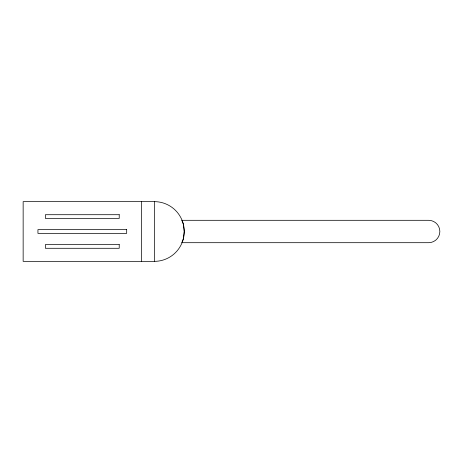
<?xml version="1.0" encoding="UTF-8"?>
<svg xmlns="http://www.w3.org/2000/svg" width="463" height="463" viewBox="0 0 463 463"><rect width="100%" height="100%" fill="white"/><g stroke="black" fill="none" stroke-linecap="round" stroke-linejoin="round"><path stroke-width="0.69" d="M154.399 201.648L23.15 201.648L23.15 261.352L154.399 261.352A29.852 29.852 0 0 0 184.251 231.5L183.238 223.774L181.797 220.307L428.657 220.307A11.193 11.193 0 0 1 439.85 231.5A11.193 11.193 0 0 1 428.657 242.693L181.797 242.693L183.238 239.226L184.251 231.5A29.852 29.852 0 0 0 154.399 201.648L154.399 261.352M141.475 201.648L141.475 261.352M119.222 214.71L45.403 214.71L45.403 218.438L119.222 218.438L119.222 214.71M126.683 229.636L37.943 229.636L37.943 233.364L126.683 233.364L126.683 229.636M119.222 244.562L45.403 244.562L45.403 248.29L119.222 248.29L119.222 244.562"/></g></svg>
